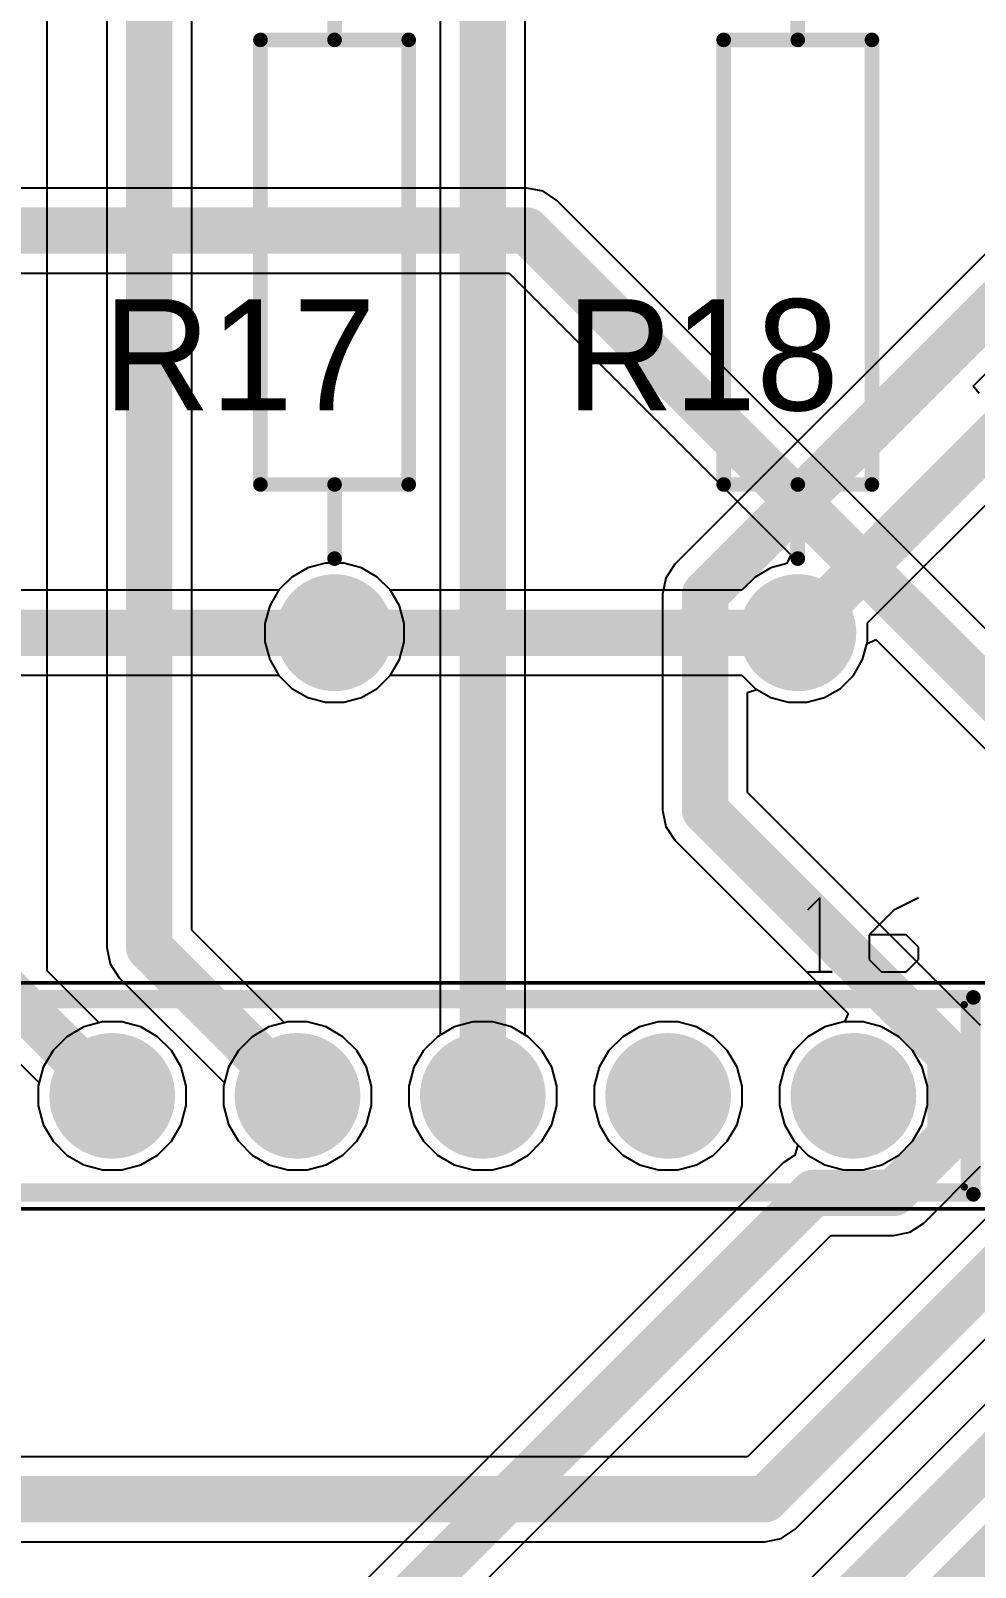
# Model space of a CAD drawing. Header units: millimetres. Extents: x 1.79 to 6.42, y 2.45 to 4.75.
# Drawn here: x 5.086 to 5.596, y 3.496 to 4.325 of the extents above; entities that cross this region are included whole.
import ezdxf

# ---------------------------------------------------------------- set-up
doc = ezdxf.new("R2010")
doc.units = ezdxf.units.MM
doc.header["$MEASUREMENT"] = 0
for name, color, linetype in [('BottomLayer', 5, 'Continuous'), ('BottomSolder', 6, 'Continuous'), ('Mechanical13', 56, 'Continuous'), ('Mechanical15', 56, 'Continuous'), ('MultiLayer', 9, 'Continuous'), ('PadHoleLayer', 156, 'Continuous'), ('TopLayer', 1, 'Continuous'), ('TopOverlay', 2, 'Continuous'), ('TopSolder', 216, 'Continuous')]:
    doc.layers.add(name, color=color, linetype=linetype)

# ---------------------------------------------------------------- blocks, each defined once
blk = doc.blocks.new('61301611821_1')
at = {"layer": 'BottomLayer', "const_width": 0.02992}
for points in [[(0.33504, 0, 1), (0.36496, 0, 1)], [(0.43504, 0, 1), (0.46496, 0, 1)], [(0.53504, 0, 1), (0.56496, 0, 1)], [(0.63504, 0, 1), (0.66496, 0, 1)], [(0.73504, 0, 1), (0.76496, 0, 1)]]:
    blk.add_lwpolyline(points, format="xyb", close=True, dxfattribs=at)
at = {"layer": 'BottomSolder', "const_width": 0.03392}
for points in [[(0.33304, 0, 1), (0.36696, 0, 1)], [(0.43304, 0, 1), (0.46696, 0, 1)], [(0.53304, 0, 1), (0.56696, 0, 1)], [(0.63304, 0, 1), (0.66696, 0, 1)], [(0.73304, 0, 1), (0.76696, 0, 1)]]:
    blk.add_lwpolyline(points, format="xyb", close=True, dxfattribs=at)
at = {"layer": 'Mechanical13', "const_width": 0.00394}
for points in [[(-0.80984, 0.04921), (0.80984, 0.04921)], [(0.80984, -0.04921), (0.80984, 0.04921)], [(-0.80984, -0.04921), (0.80984, -0.04921)]]:
    blk.add_lwpolyline(points, dxfattribs=at)
at = {"layer": 'Mechanical13', "const_width": 0.00197}
for points in [[(0.80886, 0.04921, 1), (0.81083, 0.04921, 1)], [(0.80886, 0.04921, 1), (0.81083, 0.04921, 1)], [(0.80886, -0.04921, 1), (0.81083, -0.04921, 1)], [(0.80886, -0.04921, 1), (0.81083, -0.04921, 1)]]:
    blk.add_lwpolyline(points, format="xyb", close=True, dxfattribs=at)
at = {"layer": 'Mechanical15', "const_width": 0.00197}
for points in [[(-0.82264, 0.06102), (0.82264, 0.06102)], [(-0.82264, -0.06102), (0.82264, -0.06102)]]:
    blk.add_lwpolyline(points, dxfattribs=at)
at = {"layer": 'MultiLayer', "const_width": 0.02992}
for points in [[(0.33504, 0, 1), (0.36496, 0, 1)], [(0.43504, 0, 1), (0.46496, 0, 1)], [(0.53504, 0, 1), (0.56496, 0, 1)], [(0.63504, 0, 1), (0.66496, 0, 1)], [(0.73504, 0, 1), (0.76496, 0, 1)]]:
    blk.add_lwpolyline(points, format="xyb", close=True, dxfattribs=at)
at = {"layer": 'PadHoleLayer', "const_width": 0.02008}
for points in [[(0.33996, 0, 1), (0.36004, 0, 1)], [(0.43996, 0, 1), (0.46004, 0, 1)], [(0.53996, 0, 1), (0.56004, 0, 1)], [(0.63996, 0, 1), (0.66004, 0, 1)], [(0.73996, 0, 1), (0.76004, 0, 1)]]:
    blk.add_lwpolyline(points, format="xyb", close=True, dxfattribs=at)
at = {"layer": 'TopLayer', "const_width": 0.02992}
for points in [[(0.33504, 0, 1), (0.36496, 0, 1)], [(0.43504, 0, 1), (0.46496, 0, 1)], [(0.53504, 0, 1), (0.56496, 0, 1)], [(0.63504, 0, 1), (0.66496, 0, 1)], [(0.73504, 0, 1), (0.76496, 0, 1)]]:
    blk.add_lwpolyline(points, format="xyb", close=True, dxfattribs=at)
at = {"layer": 'TopOverlay'}
for p, q in [((0.73186, 0.10692), (0.7252, 0.10025)), ((0.73186, 0.06693), (0.73186, 0.10692)), ((0.77185, 0.10025), (0.75852, 0.08692)), ((0.78518, 0.10692), (0.77185, 0.10025)), ((0.75852, 0.08692), (0.75852, 0.07359)), ((0.77851, 0.08692), (0.75852, 0.08692)), ((0.78518, 0.08026), (0.77851, 0.08692)), ((0.78518, 0.07359), (0.78518, 0.08026)), ((0.7252, 0.06693), (0.73853, 0.06693)), ((0.73853, 0.06693), (0.73186, 0.06693)), ((0.75852, 0.07359), (0.76518, 0.06693)), ((0.76518, 0.06693), (0.77851, 0.06693)), ((0.77851, 0.06693), (0.78518, 0.07359))]:
    blk.add_line(p, q, dxfattribs=at)
at = {"layer": 'TopOverlay', "const_width": 0.00787}
for points in [[(-0.81476, 0.05315), (0.81476, 0.05315)], [(0.81476, -0.05315), (0.81476, 0.05315)], [(-0.81476, -0.05315), (0.81476, -0.05315)]]:
    blk.add_lwpolyline(points, dxfattribs=at)
at = {"layer": 'TopOverlay', "const_width": 0.00394}
for points in [[(0.8128, 0.05315, 1), (0.81673, 0.05315, 1)], [(0.8128, 0.05315, 1), (0.81673, 0.05315, 1)], [(0.8128, -0.05315, 1), (0.81673, -0.05315, 1)], [(0.8128, -0.05315, 1), (0.81673, -0.05315, 1)]]:
    blk.add_lwpolyline(points, format="xyb", close=True, dxfattribs=at)
at = {"layer": 'TopSolder', "const_width": 0.03392}
for points in [[(0.33304, 0, 1), (0.36696, 0, 1)], [(0.43304, 0, 1), (0.46696, 0, 1)], [(0.53304, 0, 1), (0.56696, 0, 1)], [(0.63304, 0, 1), (0.66696, 0, 1)], [(0.73304, 0, 1), (0.76696, 0, 1)]]:
    blk.add_lwpolyline(points, format="xyb", close=True, dxfattribs=at)
blk = doc.blocks.new('AXIAL_0_4_4')
at = {"layer": 'BottomLayer', "const_width": 0.02756}
for points in [[(-0.21378, 0, 1), (-0.18622, 0, 1)], [(0.18622, 0, 1), (0.21378, 0, 1)]]:
    blk.add_lwpolyline(points, format="xyb", close=True, dxfattribs=at)
at = {"layer": 'BottomSolder', "const_width": 0.03156}
for points in [[(-0.21578, 0, 1), (-0.18422, 0, 1)], [(0.18422, 0, 1), (0.21578, 0, 1)]]:
    blk.add_lwpolyline(points, format="xyb", close=True, dxfattribs=at)
at = {"layer": 'MultiLayer', "const_width": 0.02756}
for points in [[(-0.21378, 0, 1), (-0.18622, 0, 1)], [(0.18622, 0, 1), (0.21378, 0, 1)]]:
    blk.add_lwpolyline(points, format="xyb", close=True, dxfattribs=at)
at = {"layer": 'PadHoleLayer', "const_width": 0.01673}
for points in [[(-0.20837, 0, 1), (-0.19163, 0, 1)], [(0.19163, 0, 1), (0.20837, 0, 1)]]:
    blk.add_lwpolyline(points, format="xyb", close=True, dxfattribs=at)
at = {"layer": 'TopLayer', "const_width": 0.02756}
for points in [[(-0.21378, 0, 1), (-0.18622, 0, 1)], [(0.18622, 0, 1), (0.21378, 0, 1)]]:
    blk.add_lwpolyline(points, format="xyb", close=True, dxfattribs=at)
at = {"layer": 'TopOverlay', "const_width": 0.00787}
for points in [[(-0.12, 0.04), (-0.12, -0.04)], [(-0.12, 0.04), (0.12, 0.04)], [(0.12, 0.04), (0.12, -0.04)], [(-0.16, 0), (-0.12, 0)], [(0.12, 0), (0.16, 0)], [(-0.12, -0.04), (0.12, -0.04)]]:
    blk.add_lwpolyline(points, dxfattribs=at)
at = {"layer": 'TopOverlay', "const_width": 0.00394}
for points in [[(-0.12197, 0.04, 1), (-0.11803, 0.04, 1)], [(-0.12197, 0.04, 1), (-0.11803, 0.04, 1)], [(0.11803, 0.04, 1), (0.12197, 0.04, 1)], [(0.11803, 0.04, 1), (0.12197, 0.04, 1)], [(-0.16197, 0, 1), (-0.15803, 0, 1)], [(-0.12197, 0, 1), (-0.11803, 0, 1)], [(0.11803, 0, 1), (0.12197, 0, 1)], [(0.15803, 0, 1), (0.16197, 0, 1)], [(-0.12197, -0.04, 1), (-0.11803, -0.04, 1)], [(-0.12197, -0.04, 1), (-0.11803, -0.04, 1)], [(0.11803, -0.04, 1), (0.12197, -0.04, 1)], [(0.11803, -0.04, 1), (0.12197, -0.04, 1)]]:
    blk.add_lwpolyline(points, format="xyb", close=True, dxfattribs=at)
at = {"layer": 'TopSolder', "const_width": 0.03156}
for points in [[(-0.21578, 0, 1), (-0.18422, 0, 1)], [(0.18422, 0, 1), (0.21578, 0, 1)]]:
    blk.add_lwpolyline(points, format="xyb", close=True, dxfattribs=at)
blk = doc.blocks.new('AXIAL_0_4_5')
at = {"layer": 'BottomLayer', "const_width": 0.02756}
for points in [[(-0.21378, 0, 1), (-0.18622, 0, 1)], [(0.18622, 0, 1), (0.21378, 0, 1)]]:
    blk.add_lwpolyline(points, format="xyb", close=True, dxfattribs=at)
at = {"layer": 'BottomSolder', "const_width": 0.03156}
for points in [[(-0.21578, 0, 1), (-0.18422, 0, 1)], [(0.18422, 0, 1), (0.21578, 0, 1)]]:
    blk.add_lwpolyline(points, format="xyb", close=True, dxfattribs=at)
at = {"layer": 'MultiLayer', "const_width": 0.02756}
for points in [[(-0.21378, 0, 1), (-0.18622, 0, 1)], [(0.18622, 0, 1), (0.21378, 0, 1)]]:
    blk.add_lwpolyline(points, format="xyb", close=True, dxfattribs=at)
at = {"layer": 'PadHoleLayer', "const_width": 0.01673}
for points in [[(-0.20837, 0, 1), (-0.19163, 0, 1)], [(0.19163, 0, 1), (0.20837, 0, 1)]]:
    blk.add_lwpolyline(points, format="xyb", close=True, dxfattribs=at)
at = {"layer": 'TopLayer', "const_width": 0.02756}
for points in [[(-0.21378, 0, 1), (-0.18622, 0, 1)], [(0.18622, 0, 1), (0.21378, 0, 1)]]:
    blk.add_lwpolyline(points, format="xyb", close=True, dxfattribs=at)
at = {"layer": 'TopOverlay', "const_width": 0.00787}
for points in [[(-0.12, 0.04), (-0.12, -0.04)], [(-0.12, 0.04), (0.12, 0.04)], [(0.12, 0.04), (0.12, -0.04)], [(-0.16, 0), (-0.12, 0)], [(0.12, 0), (0.16, 0)], [(-0.12, -0.04), (0.12, -0.04)]]:
    blk.add_lwpolyline(points, dxfattribs=at)
at = {"layer": 'TopOverlay', "const_width": 0.00394}
for points in [[(-0.12197, 0.04, 1), (-0.11803, 0.04, 1)], [(-0.12197, 0.04, 1), (-0.11803, 0.04, 1)], [(0.11803, 0.04, 1), (0.12197, 0.04, 1)], [(0.11803, 0.04, 1), (0.12197, 0.04, 1)], [(-0.16197, 0, 1), (-0.15803, 0, 1)], [(-0.12197, 0, 1), (-0.11803, 0, 1)], [(0.11803, 0, 1), (0.12197, 0, 1)], [(0.15803, 0, 1), (0.16197, 0, 1)], [(-0.12197, -0.04, 1), (-0.11803, -0.04, 1)], [(-0.12197, -0.04, 1), (-0.11803, -0.04, 1)], [(0.11803, -0.04, 1), (0.12197, -0.04, 1)], [(0.11803, -0.04, 1), (0.12197, -0.04, 1)]]:
    blk.add_lwpolyline(points, format="xyb", close=True, dxfattribs=at)
at = {"layer": 'TopSolder', "const_width": 0.03156}
for points in [[(-0.21578, 0, 1), (-0.18422, 0, 1)], [(0.18422, 0, 1), (0.21578, 0, 1)]]:
    blk.add_lwpolyline(points, format="xyb", close=True, dxfattribs=at)

msp = doc.modelspace()

# ---------------------------------------------------------------- linework, layer by layer
at = {"layer": 'BottomLayer'}
for p, q in [((5.35374, 4.24), (4.80973, 4.24)), ((5.36251, 4.23825), (5.35374, 4.24)), ((5.36996, 4.23328), (5.36251, 4.23825)), ((5.7303, 3.87294), (5.36996, 4.23328)), ((4.80741, 4.19412), (5.34423, 4.19412)), ((5.34423, 4.19412), (5.4963, 4.04205)), ((5.4963, 4.04205), (5.494, 4.03728)), ((5.2355, 4.035), (5.22694, 4.03005)), ((5.24506, 4.03756), (5.2355, 4.035)), ((5.25494, 4.03756), (5.24506, 4.03756)), ((5.2645, 4.035), (5.25494, 4.03756)), ((5.27306, 4.03005), (5.2645, 4.035)), ((5.4855, 4.035), (5.47694, 4.03005)), ((5.494, 4.03728), (5.4855, 4.035)), ((5.21988, 4.02294), (5.03012, 4.02294)), ((5.21995, 4.02306), (5.21988, 4.02294)), ((5.22694, 4.03005), (5.21995, 4.02306)), ((5.28005, 4.02306), (5.27306, 4.03005)), ((5.28012, 4.02294), (5.28005, 4.02306)), ((5.46988, 4.02294), (5.28012, 4.02294)), ((5.46995, 4.02306), (5.46988, 4.02294)), ((5.47694, 4.03005), (5.46995, 4.02306)), ((5.535, 3.9855), (5.53728, 3.994)), ((5.53728, 3.994), (5.54205, 3.9963)), ((5.54205, 3.9963), (5.70457, 3.83378)), ((5.53005, 3.97694), (5.535, 3.9855)), ((5.03012, 3.97706), (5.21988, 3.97706)), ((5.21988, 3.97706), (5.21995, 3.97694)), ((5.21995, 3.97694), (5.22694, 3.96995)), ((5.27306, 3.96995), (5.28005, 3.97694)), ((5.28005, 3.97694), (5.28012, 3.97706)), ((5.28012, 3.97706), (5.46988, 3.97706)), ((5.46988, 3.97706), (5.46995, 3.97694)), ((5.46995, 3.97694), (5.47694, 3.96995)), ((5.52306, 3.96995), (5.53005, 3.97694)), ((5.22694, 3.96995), (5.2355, 3.965)), ((5.2355, 3.965), (5.24506, 3.96244)), ((5.25494, 3.96244), (5.2645, 3.965)), ((5.2645, 3.965), (5.27306, 3.96995)), ((5.47694, 3.96995), (5.4855, 3.965)), ((5.4855, 3.965), (5.49506, 3.96244)), ((5.50494, 3.96244), (5.5145, 3.965)), ((5.5145, 3.965), (5.52306, 3.96995)), ((5.24506, 3.96244), (5.25494, 3.96244)), ((5.49506, 3.96244), (5.50494, 3.96244)), ((5.84, 3.82244), (5.0905, 3.07294)), ((5.11459, 3.7872), (5.10549, 3.78194)), ((5.12474, 3.78992), (5.11459, 3.7872)), ((5.13526, 3.78992), (5.12474, 3.78992)), ((5.14541, 3.7872), (5.13526, 3.78992)), ((5.15451, 3.78194), (5.14541, 3.7872)), ((5.21459, 3.7872), (5.20549, 3.78194)), ((5.22474, 3.78992), (5.21459, 3.7872)), ((5.23526, 3.78992), (5.22474, 3.78992)), ((5.24541, 3.7872), (5.23526, 3.78992)), ((5.25451, 3.78194), (5.24541, 3.7872)), ((5.31459, 3.7872), (5.30549, 3.78194)), ((5.32474, 3.78992), (5.31459, 3.7872)), ((5.33526, 3.78992), (5.32474, 3.78992)), ((5.34541, 3.7872), (5.33526, 3.78992)), ((5.35451, 3.78194), (5.34541, 3.7872)), ((5.41459, 3.7872), (5.40549, 3.78194)), ((5.42474, 3.78992), (5.41459, 3.7872)), ((5.43526, 3.78992), (5.42474, 3.78992)), ((5.44541, 3.7872), (5.43526, 3.78992)), ((5.45451, 3.78194), (5.44541, 3.7872)), ((5.51459, 3.7872), (5.50549, 3.78194)), ((5.52474, 3.78992), (5.51459, 3.7872)), ((5.53526, 3.78992), (5.52474, 3.78992)), ((5.54541, 3.7872), (5.53526, 3.78992)), ((5.55451, 3.78194), (5.54541, 3.7872)), ((5.09806, 3.77451), (5.0928, 3.76541)), ((5.10549, 3.78194), (5.09806, 3.77451)), ((5.16194, 3.77451), (5.15451, 3.78194)), ((5.1672, 3.76541), (5.16194, 3.77451)), ((5.19806, 3.77451), (5.1928, 3.76541)), ((5.20549, 3.78194), (5.19806, 3.77451)), ((5.26194, 3.77451), (5.25451, 3.78194)), ((5.2672, 3.76541), (5.26194, 3.77451)), ((5.29806, 3.77451), (5.2928, 3.76541)), ((5.30549, 3.78194), (5.29806, 3.77451)), ((5.36194, 3.77451), (5.35451, 3.78194)), ((5.3672, 3.76541), (5.36194, 3.77451)), ((5.39806, 3.77451), (5.3928, 3.76541)), ((5.40549, 3.78194), (5.39806, 3.77451)), ((5.46194, 3.77451), (5.45451, 3.78194)), ((5.4672, 3.76541), (5.46194, 3.77451)), ((5.49806, 3.77451), (5.4928, 3.76541)), ((5.50549, 3.78194), (5.49806, 3.77451)), ((5.56194, 3.77451), (5.55451, 3.78194)), ((5.5672, 3.76541), (5.56194, 3.77451)), ((5.0928, 3.76541), (5.09008, 3.75526)), ((5.16992, 3.75526), (5.1672, 3.76541)), ((5.1928, 3.76541), (5.19008, 3.75526)), ((5.26992, 3.75526), (5.2672, 3.76541)), ((5.2928, 3.76541), (5.29008, 3.75526)), ((5.36992, 3.75526), (5.3672, 3.76541)), ((5.3928, 3.76541), (5.39008, 3.75526)), ((5.46992, 3.75526), (5.4672, 3.76541)), ((5.4928, 3.76541), (5.49008, 3.75526)), ((5.56992, 3.75526), (5.5672, 3.76541)), ((5.09008, 3.75526), (5.09008, 3.74474)), ((5.16992, 3.74474), (5.16992, 3.75526)), ((5.19008, 3.75526), (5.19008, 3.74474)), ((5.26992, 3.74474), (5.26992, 3.75526)), ((5.29008, 3.75526), (5.29008, 3.74474)), ((5.36992, 3.74474), (5.36992, 3.75526)), ((5.39008, 3.75526), (5.39008, 3.74474)), ((5.46992, 3.74474), (5.46992, 3.75526)), ((5.49008, 3.75526), (5.49008, 3.74474)), ((5.56992, 3.74474), (5.56992, 3.75526)), ((5.09008, 3.74474), (5.0928, 3.73459)), ((5.1672, 3.73459), (5.16992, 3.74474)), ((5.19008, 3.74474), (5.1928, 3.73459)), ((5.2672, 3.73459), (5.26992, 3.74474)), ((5.29008, 3.74474), (5.2928, 3.73459)), ((5.3672, 3.73459), (5.36992, 3.74474)), ((5.39008, 3.74474), (5.3928, 3.73459)), ((5.4672, 3.73459), (5.46992, 3.74474)), ((5.665, 3.74744), (5.47278, 3.55523)), ((5.49008, 3.74474), (5.4928, 3.73459)), ((5.5672, 3.73459), (5.56992, 3.74474)), ((5.0928, 3.73459), (5.09806, 3.72549)), ((5.16194, 3.72549), (5.1672, 3.73459)), ((5.1928, 3.73459), (5.19806, 3.72549)), ((5.26194, 3.72549), (5.2672, 3.73459)), ((5.2928, 3.73459), (5.29806, 3.72549)), ((5.36194, 3.72549), (5.3672, 3.73459)), ((5.3928, 3.73459), (5.39806, 3.72549)), ((5.46194, 3.72549), (5.4672, 3.73459)), ((5.4928, 3.73459), (5.49806, 3.72549)), ((5.56194, 3.72549), (5.5672, 3.73459)), ((5.09806, 3.72549), (5.10549, 3.71806)), ((5.15451, 3.71806), (5.16194, 3.72549)), ((5.19806, 3.72549), (5.20549, 3.71806)), ((5.25451, 3.71806), (5.26194, 3.72549)), ((5.29806, 3.72549), (5.30549, 3.71806)), ((5.35451, 3.71806), (5.36194, 3.72549)), ((5.39806, 3.72549), (5.40549, 3.71806)), ((5.45451, 3.71806), (5.46194, 3.72549)), ((5.49806, 3.72549), (5.50549, 3.71806)), ((5.55451, 3.71806), (5.56194, 3.72549)), ((5.10549, 3.71806), (5.11459, 3.7128)), ((5.14541, 3.7128), (5.15451, 3.71806)), ((5.20549, 3.71806), (5.21459, 3.7128)), ((5.24541, 3.7128), (5.25451, 3.71806)), ((5.30549, 3.71806), (5.31459, 3.7128)), ((5.34541, 3.7128), (5.35451, 3.71806)), ((5.40549, 3.71806), (5.41459, 3.7128)), ((5.44541, 3.7128), (5.45451, 3.71806)), ((5.50549, 3.71806), (5.51459, 3.7128)), ((5.54541, 3.7128), (5.55451, 3.71806)), ((5.11459, 3.7128), (5.12474, 3.71008)), ((5.12474, 3.71008), (5.13526, 3.71008)), ((5.13526, 3.71008), (5.14541, 3.7128)), ((5.21459, 3.7128), (5.22474, 3.71008)), ((5.22474, 3.71008), (5.23526, 3.71008)), ((5.23526, 3.71008), (5.24541, 3.7128)), ((5.31459, 3.7128), (5.32474, 3.71008)), ((5.32474, 3.71008), (5.33526, 3.71008)), ((5.33526, 3.71008), (5.34541, 3.7128)), ((5.41459, 3.7128), (5.42474, 3.71008)), ((5.42474, 3.71008), (5.43526, 3.71008)), ((5.43526, 3.71008), (5.44541, 3.7128)), ((5.49851, 3.51607), (5.69744, 3.715)), ((5.51459, 3.7128), (5.52474, 3.71008)), ((5.52474, 3.71008), (5.53526, 3.71008)), ((5.53526, 3.71008), (5.54541, 3.7128)), ((5.47278, 3.55523), (4.3742, 3.55523)), ((4.29173, 3.50935), (5.48229, 3.50935)), ((5.48229, 3.50935), (5.49107, 3.51109)), ((5.49107, 3.51109), (5.49851, 3.51607))]:
    msp.add_line(p, q, dxfattribs=at)
at = {"layer": 'BottomLayer', "const_width": 0.025}
for points in [[(4.78664, 4.21706), (5.35374, 4.21706)], [(5.35374, 4.21706), (5.72079, 3.85)], [(5, 4), (5.25, 4)], [(5.25, 4), (5.5, 4)], [(5.1, 3.05), (5.9, 3.85)], [(5.48229, 3.53229), (5.7, 3.75)], [(5.115, 3.015), (5.75, 3.65)], [(4.28223, 3.53229), (5.48229, 3.53229)]]:
    msp.add_lwpolyline(points, dxfattribs=at)
at = {"layer": 'BottomLayer', "const_width": 0.0125}
for points in [[(5.34749, 4.21706, 1), (5.35999, 4.21706, 1)], [(5.34749, 4.21706, 1), (5.35999, 4.21706, 1)], [(5.24375, 4, 1), (5.25625, 4, 1)], [(5.24375, 4, 1), (5.25625, 4, 1)], [(5.49375, 4, 1), (5.50625, 4, 1)], [(5.47604, 3.53229, 1), (5.48854, 3.53229, 1)], [(5.47604, 3.53229, 1), (5.48854, 3.53229, 1)]]:
    msp.add_lwpolyline(points, format="xyb", close=True, dxfattribs=at)
at = {"layer": 'TopLayer'}
for p, q in [((5.12706, 4.51533), (5.12706, 3.83)), ((5.17294, 3.8395), (5.17294, 4.51533)), ((5.30706, 4.48), (5.30706, 3.78285)), ((5.35294, 3.78285), (5.35294, 4.4705)), ((5.09497, 3.81747), (5.09497, 4.39876)), ((5.60235, 4.20559), (5.43372, 4.03696)), ((5.59473, 4.13308), (5.62808, 4.16643)), ((5.59791, 4.12919), (5.59473, 4.13308)), ((5.53752, 4.00508), (5.62013, 4.08769)), ((5.2355, 4.035), (5.22694, 4.03005)), ((5.24506, 4.03756), (5.2355, 4.035)), ((5.25494, 4.03756), (5.24506, 4.03756)), ((5.2645, 4.035), (5.25494, 4.03756)), ((5.27306, 4.03005), (5.2645, 4.035)), ((5.43372, 4.03696), (5.42875, 4.02951)), ((5.21995, 4.02306), (5.215, 4.0145)), ((5.22694, 4.03005), (5.21995, 4.02306)), ((5.28005, 4.02306), (5.27306, 4.03005)), ((5.285, 4.0145), (5.28005, 4.02306)), ((5.42875, 4.02951), (5.427, 4.02074)), ((5.215, 4.0145), (5.21244, 4.00494)), ((5.28756, 4.00494), (5.285, 4.0145)), ((5.427, 4.02074), (5.427, 3.90419)), ((5.21244, 4.00494), (5.21244, 3.99506)), ((5.28756, 3.99506), (5.28756, 4.00494)), ((5.53756, 4.00494), (5.53752, 4.00508)), ((5.53756, 3.99506), (5.53756, 4.00494)), ((5.21244, 3.99506), (5.215, 3.9855)), ((5.285, 3.9855), (5.28756, 3.99506)), ((5.535, 3.9855), (5.53756, 3.99506)), ((5.215, 3.9855), (5.21995, 3.97694)), ((5.28005, 3.97694), (5.285, 3.9855)), ((5.53005, 3.97694), (5.535, 3.9855)), ((5.21995, 3.97694), (5.22694, 3.96995)), ((5.27306, 3.96995), (5.28005, 3.97694)), ((5.52306, 3.96995), (5.53005, 3.97694)), ((5.22694, 3.96995), (5.2355, 3.965)), ((5.2355, 3.965), (5.24506, 3.96244)), ((5.25494, 3.96244), (5.2645, 3.965)), ((5.2645, 3.965), (5.27306, 3.96995)), ((5.47288, 3.96764), (5.47788, 3.9694)), ((5.47288, 3.9137), (5.47288, 3.96764)), ((5.47788, 3.9694), (5.4855, 3.965)), ((5.4855, 3.965), (5.49506, 3.96244)), ((5.50494, 3.96244), (5.5145, 3.965)), ((5.5145, 3.965), (5.52306, 3.96995)), ((5.24506, 3.96244), (5.25494, 3.96244)), ((5.49506, 3.96244), (5.50494, 3.96244)), ((5.59864, 3.78794), (5.47288, 3.9137)), ((5.427, 3.90419), (5.42875, 3.89541)), ((5.42875, 3.89541), (5.43372, 3.88797)), ((5.43372, 3.88797), (5.52715, 3.79454)), ((5.22299, 3.78945), (5.17294, 3.8395)), ((5.12706, 3.83), (5.12881, 3.82122)), ((5.12299, 3.78945), (5.09497, 3.81747)), ((5.12881, 3.82122), (5.13378, 3.81378)), ((5.13378, 3.81378), (5.19055, 3.75701)), ((5.05581, 3.79174), (5.09055, 3.75701)), ((5.52715, 3.79454), (5.52524, 3.78992)), ((5.12474, 3.78992), (5.12299, 3.78945)), ((5.13526, 3.78992), (5.12474, 3.78992)), ((5.14541, 3.7872), (5.13526, 3.78992)), ((5.15451, 3.78194), (5.14541, 3.7872)), ((5.22474, 3.78992), (5.22299, 3.78945)), ((5.23526, 3.78992), (5.22474, 3.78992)), ((5.24541, 3.7872), (5.23526, 3.78992)), ((5.25451, 3.78194), (5.24541, 3.7872)), ((5.30706, 3.78285), (5.30549, 3.78194)), ((5.35451, 3.78194), (5.35294, 3.78285)), ((5.41459, 3.7872), (5.40549, 3.78194)), ((5.42474, 3.78992), (5.41459, 3.7872)), ((5.43526, 3.78992), (5.42474, 3.78992)), ((5.44541, 3.7872), (5.43526, 3.78992)), ((5.45451, 3.78194), (5.44541, 3.7872)), ((5.51459, 3.7872), (5.50549, 3.78194)), ((5.52474, 3.78992), (5.51459, 3.7872)), ((5.52524, 3.78992), (5.52474, 3.78992)), ((5.16194, 3.77451), (5.15451, 3.78194)), ((5.1672, 3.76541), (5.16194, 3.77451)), ((5.26194, 3.77451), (5.25451, 3.78194)), ((5.2672, 3.76541), (5.26194, 3.77451)), ((5.29806, 3.77451), (5.2928, 3.76541)), ((5.30549, 3.78194), (5.29806, 3.77451)), ((5.36194, 3.77451), (5.35451, 3.78194)), ((5.3672, 3.76541), (5.36194, 3.77451)), ((5.39806, 3.77451), (5.3928, 3.76541)), ((5.40549, 3.78194), (5.39806, 3.77451)), ((5.46194, 3.77451), (5.45451, 3.78194)), ((5.4672, 3.76541), (5.46194, 3.77451)), ((5.49806, 3.77451), (5.4928, 3.76541)), ((5.50549, 3.78194), (5.49806, 3.77451)), ((5.16992, 3.75526), (5.1672, 3.76541)), ((5.26992, 3.75526), (5.2672, 3.76541)), ((5.2928, 3.76541), (5.29008, 3.75526)), ((5.36992, 3.75526), (5.3672, 3.76541)), ((5.3928, 3.76541), (5.39008, 3.75526)), ((5.46992, 3.75526), (5.4672, 3.76541)), ((5.4928, 3.76541), (5.49008, 3.75526)), ((5.09055, 3.75701), (5.09008, 3.75526)), ((5.09008, 3.75526), (5.09008, 3.74474)), ((5.16992, 3.74474), (5.16992, 3.75526)), ((5.19055, 3.75701), (5.19008, 3.75526)), ((5.19008, 3.75526), (5.19008, 3.74474)), ((5.26992, 3.74474), (5.26992, 3.75526)), ((5.29008, 3.75526), (5.29008, 3.74474)), ((5.36992, 3.74474), (5.36992, 3.75526)), ((5.39008, 3.75526), (5.39008, 3.74474)), ((5.46992, 3.74474), (5.46992, 3.75526)), ((5.49008, 3.75526), (5.49008, 3.74474)), ((5.09008, 3.74474), (5.0928, 3.73459)), ((5.1672, 3.73459), (5.16992, 3.74474)), ((5.19008, 3.74474), (5.1928, 3.73459)), ((5.2672, 3.73459), (5.26992, 3.74474)), ((5.29008, 3.74474), (5.2928, 3.73459)), ((5.3672, 3.73459), (5.36992, 3.74474)), ((5.39008, 3.74474), (5.3928, 3.73459)), ((5.4672, 3.73459), (5.46992, 3.74474)), ((5.49008, 3.74474), (5.4928, 3.73459)), ((5.0928, 3.73459), (5.09806, 3.72549)), ((5.16194, 3.72549), (5.1672, 3.73459)), ((5.1928, 3.73459), (5.19806, 3.72549)), ((5.26194, 3.72549), (5.2672, 3.73459)), ((5.2928, 3.73459), (5.29806, 3.72549)), ((5.36194, 3.72549), (5.3672, 3.73459)), ((5.3928, 3.73459), (5.39806, 3.72549)), ((5.46194, 3.72549), (5.4672, 3.73459)), ((5.4928, 3.73459), (5.49806, 3.72549)), ((5.09806, 3.72549), (5.10549, 3.71806)), ((5.15451, 3.71806), (5.16194, 3.72549)), ((5.19806, 3.72549), (5.20549, 3.71806)), ((5.25451, 3.71806), (5.26194, 3.72549)), ((5.29806, 3.72549), (5.30549, 3.71806)), ((5.35451, 3.71806), (5.36194, 3.72549)), ((5.39806, 3.72549), (5.40549, 3.71806)), ((5.45451, 3.71806), (5.46194, 3.72549)), ((5.49806, 3.72549), (5.49997, 3.72358)), ((5.10549, 3.71806), (5.11459, 3.7128)), ((5.14541, 3.7128), (5.15451, 3.71806)), ((5.20549, 3.71806), (5.21459, 3.7128)), ((5.24541, 3.7128), (5.25451, 3.71806)), ((5.30549, 3.71806), (5.31459, 3.7128)), ((5.34541, 3.7128), (5.35451, 3.71806)), ((5.40549, 3.71806), (5.41459, 3.7128)), ((5.44541, 3.7128), (5.45451, 3.71806)), ((5.49842, 3.71805), (5.49206, 3.7138)), ((5.49997, 3.72358), (5.49842, 3.71805)), ((5.11459, 3.7128), (5.12474, 3.71008)), ((5.12474, 3.71008), (5.13526, 3.71008)), ((5.13526, 3.71008), (5.14541, 3.7128)), ((5.21459, 3.7128), (5.22474, 3.71008)), ((5.22474, 3.71008), (5.23526, 3.71008)), ((5.23526, 3.71008), (5.24541, 3.7128)), ((5.49206, 3.7138), (5.239, 3.46074)), ((5.31459, 3.7128), (5.32474, 3.71008)), ((5.32474, 3.71008), (5.33526, 3.71008)), ((5.33526, 3.71008), (5.34541, 3.7128)), ((5.41459, 3.7128), (5.42474, 3.71008)), ((5.42474, 3.71008), (5.43526, 3.71008)), ((5.43526, 3.71008), (5.44541, 3.7128)), ((5.56794, 3.68136), (5.59864, 3.71206)), ((5.26472, 3.42157), (5.51779, 3.67464)), ((5.51779, 3.67464), (5.55171, 3.67464)), ((5.55171, 3.67464), (5.56049, 3.67638)), ((5.56049, 3.67638), (5.56794, 3.68136))]:
    msp.add_line(p, q, dxfattribs=at)
at = {"layer": 'TopLayer', "const_width": 0.025}
for points in [[(5.15, 3.83), (5.15, 4.55)], [(5.33, 3.75), (5.33, 4.48)], [(5.44994, 4.02074), (5.61858, 4.18937)], [(5.5, 4), (5.61063, 4.11063)], [(5.44994, 3.90419), (5.44994, 4.02074)], [(5.44994, 3.90419), (5.58242, 3.77171)], [(5.15, 3.83), (5.23, 3.75)], [(5.07203, 3.80797), (5.13, 3.75)], [(5.58242, 3.72829), (5.58242, 3.77171)], [(5.55171, 3.69758), (5.58242, 3.72829)], [(5.2485, 3.4378), (5.50829, 3.69758)], [(5.50829, 3.69758), (5.55171, 3.69758)]]:
    msp.add_lwpolyline(points, dxfattribs=at)
at = {"layer": 'TopLayer', "const_width": 0.0125}
for points in [[(5.44369, 4.02074, 1), (5.45619, 4.02074, 1)], [(5.44369, 4.02074, 1), (5.45619, 4.02074, 1)], [(5.49375, 4, 1), (5.50625, 4, 1)], [(5.44369, 3.90419, 1), (5.45619, 3.90419, 1)], [(5.44369, 3.90419, 1), (5.45619, 3.90419, 1)], [(5.14375, 3.83, 1), (5.15625, 3.83, 1)], [(5.14375, 3.83, 1), (5.15625, 3.83, 1)], [(5.57617, 3.77171, 1), (5.58867, 3.77171, 1)], [(5.57617, 3.77171, 1), (5.58867, 3.77171, 1)], [(5.12375, 3.75, 1), (5.13625, 3.75, 1)], [(5.22375, 3.75, 1), (5.23625, 3.75, 1)], [(5.32375, 3.75, 1), (5.33625, 3.75, 1)], [(5.57617, 3.72829, 1), (5.58867, 3.72829, 1)], [(5.57617, 3.72829, 1), (5.58867, 3.72829, 1)], [(5.50204, 3.69758, 1), (5.51454, 3.69758, 1)], [(5.50204, 3.69758, 1), (5.51454, 3.69758, 1)], [(5.54546, 3.69758, 1), (5.55796, 3.69758, 1)], [(5.54546, 3.69758, 1), (5.55796, 3.69758, 1)]]:
    msp.add_lwpolyline(points, format="xyb", close=True, dxfattribs=at)

# ---------------------------------------------------------------- block references
at = {"rotation": 90}
for name, p in [('AXIAL_0_4_5', (5.25, 4.2)), ('AXIAL_0_4_4', (5.5, 4.2))]:
    msp.add_blockref(name, p, dxfattribs=at)
msp.add_blockref('61301611821_1', (4.78, 3.75))

# ---------------------------------------------------------------- texts
at = {"layer": 'TopOverlay'}
for s, p in [('R18', (5.37502, 4.12001)), ('R17', (5.12502, 4.12001))]:
    msp.add_text(s, height=0.06, dxfattribs=at).set_placement(p)

doc.saveas('drawing.dxf')
